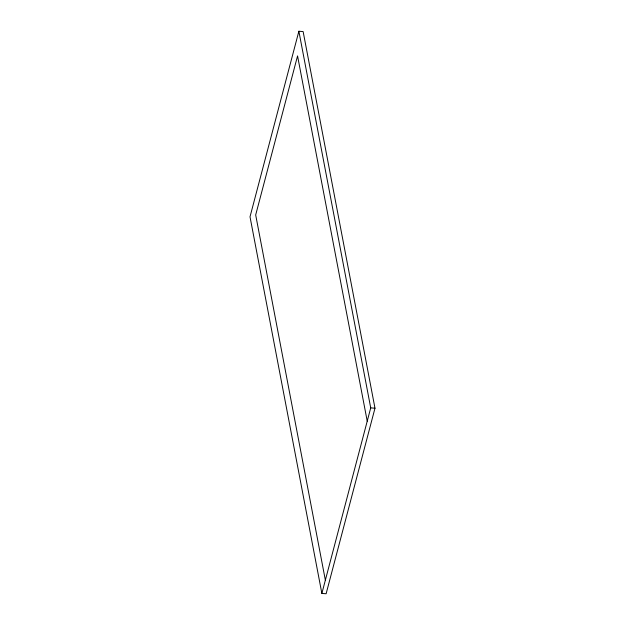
<?xml version="1.0" encoding="UTF-8"?>
<svg xmlns="http://www.w3.org/2000/svg" width="625" height="625" viewBox="0 0 625 625"><rect width="100%" height="100%" fill="white"/><g stroke="black" fill="none" stroke-linecap="round" stroke-linejoin="round"><path stroke-width="0.94" d="M298.875 31.25L250.016 216.797L321.867 593.438L326.125 593.75L374.984 408.203L303.133 31.562L298.875 31.25L370.719 407.891L321.867 593.438M370.719 407.891L374.984 408.203M367.227 421.148L297.562 55.914L255.687 214.953L325.359 580.18"/></g></svg>
